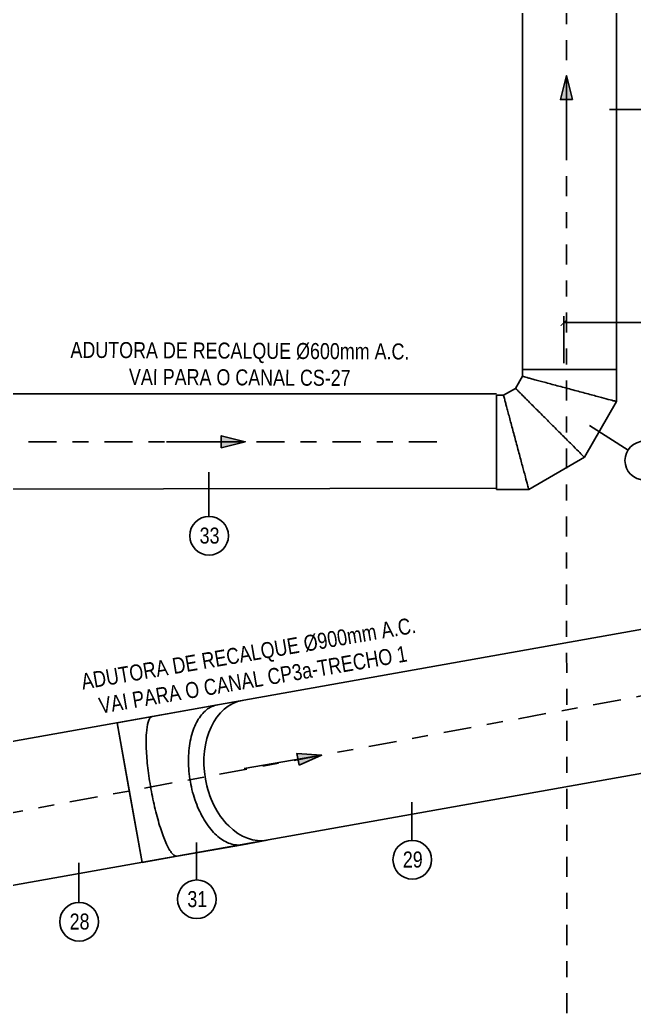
# Model space of a CAD drawing. Header units: feet. Extents: x 0 to 285190, y 0 to 9111369.
# Drawn here: x 285173.15 to 285176.99, y 9111348.76 to 9111354.97 of the extents above; entities that cross this region are included whole.
import ezdxf
from ezdxf import colors
from ezdxf.entities.mleader import LeaderData, LeaderLine
from ezdxf.enums import TextEntityAlignment as Align
from ezdxf.math import Vec2, Vec3

# ---------------------------------------------------------------- set-up
doc = ezdxf.new("R2010")
doc.units = ezdxf.units.FT
doc.header["$MEASUREMENT"] = 0
doc.linetypes.add('DASHDOT', pattern=[1, 0.5, -0.25, 0, -0.25])
doc.layers.get('0').update_dxf_attribs({"linetype": 'CONTINUOUS'})
doc.layers.get('DEFPOINTS').update_dxf_attribs({"linetype": 'CONTINUOUS'})
for name, color, linetype in [('ARQ_SENTIDO', 1, 'CONTINUOUS'), ('EIXO', 1, 'DASHDOT'), ('H-SA-DIM', 1, 'CONTINUOUS'), ('H-SA-EIXOS', 1, 'DASHDOT'), ('H-SA-TEXTO', 2, 'CONTINUOUS'), ('INDIC', 2, 'CONTINUOUS'), ('Top View-Ferro Fundido - JGS - K7(Esgoto)', 7, 'CONTINUOUS')]:
    doc.layers.add(name, color=color, linetype=linetype)
doc.styles.add('EGC_Arial_2.0mm', font='arial.ttf', dxfattribs={"width": 0.8, "height": 2})
doc.styles.get("Standard").update_dxf_attribs({"font": 'arial.ttf'})
doc.dimstyles.new('Copy of EGC_2.0mm', dxfattribs={"dimtxt": 0.1, "dimasz": 0.04, "dimexe": 0.04, "dimexo": 0.04, "dimgap": 0.04, "dimtad": 1, "dimzin": 1, "dimdsep": 46, "dimtxsty": 'Standard', "dimblk": 'ARCHTICK', "dimcen": 0, "dimclrd": 1, "dimclre": 1, "dimclrt": 2, "dimazin": 0, "dimtfac": 1, "dimtix": 1, "dimtmove": 1, "dimatfit": 3, "dimldrblk": 'NONE', "dimfxl": 0.002, "dimtolj": 1, "dimtzin": 0, "dimlwd": -1, "dimarcsym": 0})

# ---------------------------------------------------------------- blocks, each defined once
blk = doc.blocks.new('_ArchTick')
at = {"color": 0, "linetype": 'ByBlock', "const_width": 0.15}
blk.add_lwpolyline([(-0.5, -0.5), (0.5, 0.5)], dxfattribs=at)
blk = doc.blocks.new('*D1279')
at = {"layer": 'DEFPOINTS', "color": 0, "transparency": 16777216}
for p in [(285175.0229, 9111361.7352, 1109.8517), (285171.2614, 9111354.0871, 479.4766), (285173.0182, 9111354.0871)]:
    blk.add_point(p, dxfattribs=at)
at = {"layer": 'H-SA-DIM', "color": 1, "lineweight": -2, "transparency": 16777216}
for p, q in [((285174.9829, 9111361.7352), (285172.9782, 9111361.7352)), ((285171.3014, 9111354.0871), (285173.0582, 9111354.0871))]:
    blk.add_line(p, q, dxfattribs=at)
at = {"layer": 'H-SA-DIM', "color": 1, "transparency": 16777216}
blk.add_line((285173.0182, 9111361.7352), (285173.0182, 9111354.0871), dxfattribs=at)
at = {"layer": 'H-SA-DIM', "color": 1, "transparency": 16777216, "xscale": 0.04, "yscale": 0.04, "zscale": 0.04}
for p, rotation in [((285173.0182, 9111361.7352), 90), ((285173.0182, 9111354.0871), 270)]:
    blk.add_blockref('_ArchTick', p, dxfattribs=dict(at, rotation=rotation))
at = {"layer": 'H-SA-DIM', "color": 2, "transparency": 16777216, "insert": (285172.9271, 9111357.9112), "char_height": 0.1, "attachment_point": 5, "rotation": 90}
blk.add_mtext('\\A1;7.65', dxfattribs=at)
blk = doc.blocks.new('_None')
blk = doc.blocks.new('EGC-SETA SENTIDO DA TUBULAÇÃO')
h = blk.add_hatch(color=256)
h.dxf.hatch_style = 1
h.paths.add_polyline_path([(-3, 0.75), (0, 0), (-3, -0.75)])
blk.add_line((0, 0), (-9.84, 0))
blk.add_lwpolyline([(-3, 0.75), (0, 0), (-3, -0.75), (-3, 0.75)])
blk = doc.blocks.new('*D1307')
at = {"layer": 'DEFPOINTS', "color": 0, "transparency": 16777216}
for p in [(285176.5514, 9111353.0808), (285176.5514, 9111352.7888, 479.4766), (285179.7873, 9111351.986, 1431.4766)]:
    blk.add_point(p, dxfattribs=at)
at = {"layer": 'H-SA-DIM', "color": 1, "lineweight": -2, "transparency": 16777216}
for p, q in [((285176.5514, 9111352.8288), (285176.5514, 9111353.1208)), ((285179.7873, 9111352.026), (285179.7873, 9111353.1208))]:
    blk.add_line(p, q, dxfattribs=at)
at = {"layer": 'H-SA-DIM', "color": 1, "transparency": 16777216}
blk.add_line((285179.7873, 9111353.0808), (285176.5514, 9111353.0808), dxfattribs=at)
at = {"layer": 'H-SA-DIM', "color": 1, "transparency": 16777216, "xscale": 0.04, "yscale": 0.04, "zscale": 0.04, "rotation": 180}
blk.add_blockref('_ArchTick', (285176.5514, 9111353.0808), dxfattribs=at)
at = {"layer": 'H-SA-DIM', "color": 1, "transparency": 16777216, "xscale": 0.04, "yscale": 0.04, "zscale": 0.04}
blk.add_blockref('_ArchTick', (285179.7873, 9111353.0808), dxfattribs=at)
at = {"layer": 'H-SA-DIM', "color": 2, "transparency": 16777216, "insert": (285178.1693, 9111353.1719), "char_height": 0.1, "attachment_point": 5}
blk.add_mtext('\\A1;3.25', dxfattribs=at)

msp = doc.modelspace()

# ---------------------------------------------------------------- linework, layer by layer
at = {"layer": 'EIXO', "ltscale": 0.35, "elevation": 479.4766}
msp.add_lwpolyline([(285175.7565, 9111352.337), (285167.6651, 9111352.3371)], dxfattribs=at)
at = {"layer": 'H-SA-DIM'}
for p, q in [((285176.2921, 9111352.7888, 479.4766), (285176.2921, 9111355.888, 479.4766)), ((285176.8796, 9111355.888, 479.4766), (285176.8796, 9111352.7888, 479.4766)), ((285178.5382, 9111351.4342, 479.4766), (285171.8179, 9111350.2371, 479.4766)), ((285173.7599, 9111350.583, 479.4766), (285173.8377, 9111350.1463, 479.4766)), ((285173.7599, 9111350.583, 479.4766), (285173.8377, 9111350.1463, 479.4766))]:
    msp.add_line(p, q, dxfattribs=at)
at = {"layer": 'H-SA-EIXOS', "ltscale": 0.25, "elevation": 628.4196}
msp.add_lwpolyline([(285176.5638, 9111362.9198), (285176.571, 9111344.3391)], dxfattribs=at)
at = {"layer": 'INDIC', "color": 1, "linetype": 'Continuous'}
for p, q in [((285177.1394, 9111354.4112, 479.4766), (285176.8356, 9111354.4112, 479.4766)), ((285176.9519, 9111352.285, 479.4766), (285176.7107, 9111352.4395, 479.4766)), ((285174.332, 9111351.8706, 479.4766), (285174.332, 9111352.1465, 479.4766)), ((285175.6014, 9111349.8479, 479.4766), (285175.6014, 9111350.0862, 479.4766)), ((285174.2554, 9111349.6009, 1431.4766), (285174.2554, 9111349.8344, 1431.4766)), ((285173.52, 9111349.4608, 479.4766), (285173.52, 9111349.7074, 479.4766))]:
    msp.add_line(p, q, dxfattribs=at)
for centre in [(285177.0535, 9111352.2198, 479.4766), (285174.3345, 9111351.7499, 479.4766), (285175.6039, 9111349.7272, 479.4766), (285174.2579, 9111349.4802, 1431.4766), (285173.5225, 9111349.3401, 479.4766)]:
    msp.add_circle(centre, 0.1207, dxfattribs=at)
at = {"layer": 'Top View-Ferro Fundido - JGS - K7(Esgoto)', "color": 1, "linetype": 'ByBlock', "lineweight": -2}
for p, q in [((285176.2921, 9111352.7888, 479.4766), (285176.2921, 9111352.7456, 479.4766)), ((285176.293, 9111352.7888, 479.4766), (285176.2921, 9111352.7888, 479.4766)), ((285176.8796, 9111352.7888, 479.4766), (285176.2921, 9111352.7888, 479.4766)), ((285176.2957, 9111352.7888, 479.4766), (285176.293, 9111352.7888, 479.4766)), ((285176.3002, 9111352.7888, 479.4766), (285176.2957, 9111352.7888, 479.4766)), ((285176.3065, 9111352.7888, 479.4766), (285176.3002, 9111352.7888, 479.4766)), ((285176.3145, 9111352.7888, 479.4766), (285176.3065, 9111352.7888, 479.4766)), ((285176.3241, 9111352.7888, 479.4766), (285176.3145, 9111352.7888, 479.4766)), ((285176.3354, 9111352.7888, 479.4766), (285176.3241, 9111352.7888, 479.4766)), ((285176.3482, 9111352.7888, 479.4766), (285176.3354, 9111352.7888, 479.4766)), ((285176.3625, 9111352.7888, 479.4766), (285176.3482, 9111352.7888, 479.4766)), ((285176.3782, 9111352.7888, 479.4766), (285176.3625, 9111352.7888, 479.4766)), ((285176.3951, 9111352.7888, 479.4766), (285176.3782, 9111352.7888, 479.4766)), ((285176.4132, 9111352.7888, 479.4766), (285176.3951, 9111352.7888, 479.4766)), ((285176.4324, 9111352.7888, 479.4766), (285176.4132, 9111352.7888, 479.4766)), ((285176.4525, 9111352.7888, 479.4766), (285176.4324, 9111352.7888, 479.4766)), ((285176.4734, 9111352.7888, 479.4766), (285176.4525, 9111352.7888, 479.4766)), ((285176.4951, 9111352.7888, 479.4766), (285176.4734, 9111352.7888, 479.4766)), ((285176.5173, 9111352.7888, 479.4766), (285176.4951, 9111352.7888, 479.4766)), ((285176.5399, 9111352.7888, 479.4766), (285176.5173, 9111352.7888, 479.4766)), ((285176.5628, 9111352.7888, 479.4766), (285176.5399, 9111352.7888, 479.4766)), ((285176.5859, 9111352.7888, 479.4766), (285176.5628, 9111352.7888, 479.4766)), ((285176.6089, 9111352.7888, 479.4766), (285176.5859, 9111352.7888, 479.4766)), ((285176.6318, 9111352.7888, 479.4766), (285176.6089, 9111352.7888, 479.4766)), ((285176.6544, 9111352.7888, 479.4766), (285176.6318, 9111352.7888, 479.4766)), ((285176.6766, 9111352.7888, 479.4766), (285176.6544, 9111352.7888, 479.4766)), ((285176.6983, 9111352.7888, 479.4766), (285176.6766, 9111352.7888, 479.4766)), ((285176.7192, 9111352.7888, 479.4766), (285176.6983, 9111352.7888, 479.4766)), ((285176.7393, 9111352.7888, 479.4766), (285176.7192, 9111352.7888, 479.4766)), ((285176.7585, 9111352.7888, 479.4766), (285176.7393, 9111352.7888, 479.4766)), ((285176.7766, 9111352.7888, 479.4766), (285176.7585, 9111352.7888, 479.4766)), ((285176.7936, 9111352.7888, 479.4766), (285176.7766, 9111352.7888, 479.4766)), ((285176.8092, 9111352.7888, 479.4766), (285176.7936, 9111352.7888, 479.4766)), ((285176.8235, 9111352.7888, 479.4766), (285176.8092, 9111352.7888, 479.4766)), ((285176.8363, 9111352.7888, 479.4766), (285176.8235, 9111352.7888, 479.4766)), ((285176.8476, 9111352.7888, 479.4766), (285176.8363, 9111352.7888, 479.4766)), ((285176.8572, 9111352.7888, 479.4766), (285176.8476, 9111352.7888, 479.4766)), ((285176.8652, 9111352.7888, 479.4766), (285176.8572, 9111352.7888, 479.4766)), ((285176.8715, 9111352.7888, 479.4766), (285176.8652, 9111352.7888, 479.4766)), ((285176.876, 9111352.7888, 479.4766), (285176.8715, 9111352.7888, 479.4766)), ((285176.8787, 9111352.7888, 479.4766), (285176.876, 9111352.7888, 479.4766)), ((285176.8796, 9111352.7888, 479.4766), (285176.8787, 9111352.7888, 479.4766)), ((285176.8796, 9111352.5881, 479.4766), (285176.8796, 9111352.7888, 479.4766)), ((285176.2921, 9111352.7456, 479.4766), (285176.2488, 9111352.6706, 479.4766)), ((285176.2488, 9111352.6706, 479.4766), (285176.1739, 9111352.6273, 479.4766)), ((285171.5614, 9111352.6371, 479.4766), (285176.1306, 9111352.6371, 479.4766)), ((285176.1739, 9111352.6273, 479.4766), (285176.1306, 9111352.6273, 479.4766)), ((285176.1306, 9111352.6273, 479.4766), (285176.1306, 9111352.0398, 479.4766)), ((285176.1306, 9111352.6273, 479.4766), (285176.1306, 9111352.6264, 479.4766)), ((285176.1306, 9111352.6264, 479.4766), (285176.1306, 9111352.6237, 479.4766)), ((285176.1306, 9111352.6237, 479.4766), (285176.1306, 9111352.6192, 479.4766)), ((285176.1306, 9111352.6192, 479.4766), (285176.1306, 9111352.6129, 479.4766)), ((285176.1306, 9111352.6129, 479.4766), (285176.1306, 9111352.6049, 479.4766)), ((285176.1306, 9111352.6049, 479.4766), (285176.1306, 9111352.5953, 479.4766)), ((285176.1306, 9111352.5953, 479.4766), (285176.1306, 9111352.584, 479.4766)), ((285176.1306, 9111352.584, 479.4766), (285176.1306, 9111352.5712, 479.4766)), ((285176.6789, 9111352.2405, 479.4766), (285176.8796, 9111352.5881, 479.4766)), ((285176.1306, 9111352.5712, 479.4766), (285176.1306, 9111352.5569, 479.4766)), ((285176.1306, 9111352.5569, 479.4766), (285176.1306, 9111352.5413, 479.4766)), ((285176.1306, 9111352.5413, 479.4766), (285176.1306, 9111352.5243, 479.4766)), ((285176.1306, 9111352.5243, 479.4766), (285176.1306, 9111352.5062, 479.4766)), ((285176.1306, 9111352.5062, 479.4766), (285176.1306, 9111352.487, 479.4766)), ((285176.1306, 9111352.487, 479.4766), (285176.1306, 9111352.4669, 479.4766)), ((285176.1306, 9111352.4669, 479.4766), (285176.1306, 9111352.446, 479.4766)), ((285176.1306, 9111352.446, 479.4766), (285176.1306, 9111352.4243, 479.4766)), ((285176.1306, 9111352.4243, 479.4766), (285176.1306, 9111352.4021, 479.4766)), ((285176.1306, 9111352.4021, 479.4766), (285176.1306, 9111352.3795, 479.4766)), ((285176.1306, 9111352.3795, 479.4766), (285176.1306, 9111352.3566, 479.4766)), ((285176.1306, 9111352.3566, 479.4766), (285176.1306, 9111352.3336, 479.4766)), ((285176.1306, 9111352.3336, 479.4766), (285176.1306, 9111352.3105, 479.4766)), ((285176.1306, 9111352.3105, 479.4766), (285176.1306, 9111352.2876, 479.4766)), ((285176.1306, 9111352.2876, 479.4766), (285176.1306, 9111352.265, 479.4766)), ((285176.1306, 9111352.2649, 479.4766), (285176.1306, 9111352.2428, 479.4766)), ((285176.1306, 9111352.2428, 479.4766), (285176.1306, 9111352.2212, 479.4766)), ((285176.1306, 9111352.2212, 479.4766), (285176.1306, 9111352.2002, 479.4766)), ((285176.3313, 9111352.0398, 479.4766), (285176.6789, 9111352.2405, 479.4766)), ((285176.1306, 9111352.2002, 479.4766), (285176.1306, 9111352.1801, 479.4766)), ((285176.1306, 9111352.1801, 479.4766), (285176.1306, 9111352.1609, 479.4766)), ((285176.1306, 9111352.1609, 479.4766), (285176.1306, 9111352.1428, 479.4766)), ((285176.1306, 9111352.1428, 479.4766), (285176.1306, 9111352.1259, 479.4766)), ((285176.1306, 9111352.1259, 479.4766), (285176.1306, 9111352.1102, 479.4766)), ((285176.1306, 9111352.1102, 479.4766), (285176.1306, 9111352.0959, 479.4766)), ((285176.1306, 9111352.0959, 479.4766), (285176.1306, 9111352.0831, 479.4766)), ((285176.1306, 9111352.0831, 479.4766), (285176.1306, 9111352.0718, 479.4766)), ((285171.5614, 9111352.0371, 479.4766), (285176.1306, 9111352.0479, 479.4766)), ((285176.1306, 9111352.0718, 479.4766), (285176.1306, 9111352.0622, 479.4766)), ((285176.1306, 9111352.0622, 479.4766), (285176.1306, 9111352.0542, 479.4766)), ((285176.1306, 9111352.0542, 479.4766), (285176.1306, 9111352.0479, 479.4766)), ((285176.1306, 9111352.0479, 479.4766), (285176.1306, 9111352.0434, 479.4766)), ((285176.1306, 9111352.0434, 479.4766), (285176.1306, 9111352.0407, 479.4766)), ((285176.1306, 9111352.0407, 479.4766), (285176.1306, 9111352.0398, 479.4766)), ((285176.1306, 9111352.0398, 479.4766), (285176.3313, 9111352.0398, 479.4766))]:
    msp.add_line(p, q, dxfattribs=at)
for points in [[(285176.8796, 9111352.5881, 479.4766), (285176.8796, 9111352.5881, 479.4766), (285176.8708, 9111352.5905, 479.4766), (285176.8322, 9111352.6008, 479.4766), (285176.7717, 9111352.617, 479.4766), (285176.7076, 9111352.6342, 479.4766), (285176.6515, 9111352.6493, 479.4766), (285176.6079, 9111352.661, 479.4766), (285176.5638, 9111352.6728, 479.4766), (285176.5202, 9111352.6844, 479.4766), (285176.4781, 9111352.6957, 479.4766), (285176.4384, 9111352.7064, 479.4766), (285176.402, 9111352.7161, 479.4766), (285176.3697, 9111352.7248, 479.4766), (285176.3423, 9111352.7321, 479.4766), (285176.3202, 9111352.738, 479.4766), (285176.3041, 9111352.7423, 479.4766), (285176.2943, 9111352.745, 479.4766), (285176.2921, 9111352.7456, 479.4766), (285176.2921, 9111352.7456, 479.4766)], [(285176.6789, 9111352.2405, 479.4766), (285176.6789, 9111352.2405, 479.4766), (285176.6724, 9111352.247, 479.4766), (285176.6442, 9111352.2752, 479.4766), (285176.5999, 9111352.3195, 479.4766), (285176.553, 9111352.3664, 479.4766), (285176.5119, 9111352.4075, 479.4766), (285176.48, 9111352.4394, 479.4766), (285176.4477, 9111352.4717, 479.4766), (285176.4158, 9111352.5036, 479.4766), (285176.385, 9111352.5344, 479.4766), (285176.3559, 9111352.5635, 479.4766), (285176.3293, 9111352.5901, 479.4766), (285176.3056, 9111352.6138, 479.4766), (285176.2855, 9111352.6339, 479.4766), (285176.2694, 9111352.65, 479.4766), (285176.2576, 9111352.6618, 479.4766), (285176.2504, 9111352.669, 479.4766), (285176.2488, 9111352.6706, 479.4766), (285176.2488, 9111352.6706, 479.4766)], [(285176.3313, 9111352.0398, 479.4766), (285176.3313, 9111352.0398, 479.4766), (285176.3289, 9111352.0487, 479.4766), (285176.3186, 9111352.0872, 479.4766), (285176.3024, 9111352.1477, 479.4766), (285176.2852, 9111352.2118, 479.4766), (285176.2701, 9111352.268, 479.4766), (285176.2585, 9111352.3115, 479.4766), (285176.2467, 9111352.3556, 479.4766), (285176.235, 9111352.3992, 479.4766), (285176.2237, 9111352.4413, 479.4766), (285176.2131, 9111352.481, 479.4766), (285176.2033, 9111352.5174, 479.4766), (285176.1946, 9111352.5497, 479.4766), (285176.1873, 9111352.5772, 479.4766), (285176.1814, 9111352.5992, 479.4766), (285176.1771, 9111352.6153, 479.4766), (285176.1744, 9111352.6251, 479.4766), (285176.1739, 9111352.6273, 479.4766), (285176.1739, 9111352.6273, 479.4766)]]:
    msp.add_open_spline(points, degree=3, knots=[0, 0, 0, 0, 0.095238, 0.190476, 0.285714, 0.380952, 0.428571, 0.47619, 0.52381, 0.571429, 0.619048, 0.666667, 0.714286, 0.761905, 0.809524, 0.857143, 0.904762, 0.952381, 1, 1, 1, 1], dxfattribs=at)

# ---------------------------------------------------------------- block references
at = {"layer": 'ARQ_SENTIDO'}
for p, xscale, yscale, zscale, rotation in [((285174.5609, 9111352.3368, 479.4766), -0.05000000000000001, 0.05000000000000001, -0.05000000000000001, 180), ((285175.0378, 9111350.3796, 479.4766), 0.05, -0.05, -0.05, 9.673950577581424)]:
    msp.add_blockref('EGC-SETA SENTIDO DA TUBULAÇÃO', p, dxfattribs=dict(at, xscale=xscale, yscale=yscale, zscale=zscale, rotation=rotation))

# ---------------------------------------------------------------- texts
at = {"layer": 'H-SA-TEXTO', "color": 2, "insert": (285174.5261, 9111352.6877, 479.4766), "char_height": 0.1, "width": 2.110604, "attachment_point": 8, "rotation": 359.7131, "style": 'EGC_Arial_2.0mm', "bg_fill": 3, "box_fill_scale": 1, "bg_fill_color": 256, "bg_fill_transparency": 0}
msp.add_mtext('ADUTORA DE RECALQUE %%C600mm A.C.^JVAI PARA O CANAL CS-27', dxfattribs=at)
at = {"layer": 'INDIC', "color": 2, "style": 'EGC_Arial_2.0mm', "width": 0.8}
for s, p in [('33', (285174.3375, 9111351.7513, 479.4766)), ('29', (285175.6069, 9111349.7285, 479.4766)), ('31', (285174.2609, 9111349.4815, 1431.4766)), ('28', (285173.5255, 9111349.3414, 479.4766))]:
    msp.add_text(s, height=0.1, dxfattribs=at).set_placement(p, align=Align.MIDDLE_CENTER)

# ---------------------------------------------------------------- dimensions: what is measured, and where the dimension line sits
at = {"layer": 'H-SA-DIM'}
dim = msp.add_linear_dim(base=(285173.0182, 9111354.0871), p1=(285175.0229, 9111361.7352, 1109.8517), p2=(285171.2614, 9111354.0871, 479.4766), angle=90, dimstyle='Copy of EGC_2.0mm', dxfattribs=at)
dim.commit()
dim.dimension.update_dxf_attribs({"geometry": '*D1279', "text_midpoint": (285172.9271, 9111357.9112)})

# ---------------------------------------------------------------- next in the draw order: texts
at = {"layer": 'H-SA-TEXTO', "color": 2, "insert": (285174.6171, 9111350.8012, 1431.4766), "char_height": 0.1, "width": 2.241671, "attachment_point": 8, "rotation": 9.67401, "style": 'EGC_Arial_2.0mm', "bg_fill": 3, "box_fill_scale": 1, "bg_fill_color": 256, "bg_fill_transparency": 0}
msp.add_mtext('ADUTORA DE RECALQUE %%C900mm A.C.^JVAI PARA O CANAL CP3a-TRECHO 1', dxfattribs=at)

# ---------------------------------------------------------------- next in the draw order: leaders
at = {"layer": 'H-SA-TEXTO'}
ml = msp.add_multileader_mtext('Standard', dxfattribs=at)
ml.set_content('CANAL CP3a-TRECHO 1', color=2, style='EGC_Arial_2.0mm')
ml.set_leader_properties(color=1, linetype='ByLayer', lineweight=-1)
ml.set_arrow_properties(name='NONE')
ml.build(insert=Vec2(0, 0))
ml.multileader.update_dxf_attribs({"text_left_attachment_type": 2, "text_right_attachment_type": 2, "dogleg_length": 1.9819, "arrow_head_size": 0.075, "scale": 0.05})
ctx = ml.context
ctx.base_point, ctx.scale, ctx.char_height, ctx.arrow_head_size, ctx.landing_gap_size, ctx.plane_origin, ctx.plane_x_axis, ctx.plane_y_axis = Vec3(285185.2065, 9111349.7495, 1431.4766), 0.05, 0.1, 0.075, 0.05, Vec3(285571.5813, 9111286.4617, 1431.4766), Vec3(-0.999987, 0.005007), Vec3(-0.005007, -0.999987)
ctx.left_attachment, ctx.right_attachment, ctx.text_align_type = 2, 2, 1
notes = []
notes.append((ctx, [(0, (0, 0, 0), (0, 0), (1, 0), 1, [])]))
ctx.mtext.insert, ctx.mtext.text_direction, ctx.mtext.rotation, ctx.mtext.width, ctx.mtext.defined_height, ctx.mtext.alignment, ctx.mtext.flow_direction = Vec3(285184.527, 9111349.8046, 1431.4766), Vec3(0.999987, -0.005007), 6.278178, 1.426802, 0.2824, 2, 5
ctx.mtext.has_bg_fill, ctx.mtext.bg_color, ctx.mtext.bg_scale_factor, ctx.mtext.bg_transparency, ctx.mtext.use_window_bg_color = 1, -1073741824, 1, 0, 1
for ctx, leaders in notes:
    for number, flags, end, landing, length, lines in leaders:
        leader = LeaderData()
        leader.index, (leader.has_last_leader_line, leader.has_dogleg_vector, leader.attachment_direction) = number, flags
        leader.last_leader_point, leader.dogleg_vector, leader.dogleg_length = Vec3(end), Vec3(landing), length
        for number, points, colour, breaks in lines:
            line = LeaderLine()
            line.index, line.vertices, line.color, line.breaks = number, Vec3.list(points), colors.encode_raw_color(colour), breaks
            leader.lines.append(line)
        ctx.leaders.append(leader)

# ---------------------------------------------------------------- next in the draw order: linework, layer by layer
at = {"layer": 'EIXO', "ltscale": 0.35, "elevation": 479.4766}
msp.add_lwpolyline([(285179.9709, 9111350.9862), (285178.3074, 9111350.9862), (285171.844, 9111349.7871), (285167.6651, 9111349.7874)], dxfattribs=at)
at = {"layer": 'H-SA-DIM'}
for p, q in [((285174.5427, 9111350.7225, 479.4766), (285174.387, 9111350.6947, 479.4766)), ((285174.387, 9111350.6947, 479.4766), (285173.9801, 9111350.6223, 479.4766)), ((285173.9801, 9111350.6223, 479.4766), (285173.7599, 9111350.583, 479.4766)), ((285174.5426, 9111349.8213, 479.4766), (285174.6983, 9111349.849, 479.4766)), ((285174.1357, 9111349.7488, 479.4766), (285174.5426, 9111349.8213, 479.4766))]:
    msp.add_line(p, q, dxfattribs=at)
for start_param, end_param in [(0, 1.570796), (0, 1.570796), (1.570796, 3.141593), (1.570796, 3.141593)]:
    msp.add_ellipse((285174.6205, 9111350.2857, 479.4766), major_axis=(-0.0778, 0.4367), ratio=0.707107, start_param=start_param, end_param=end_param, dxfattribs=at)
for points, knots in [([(285174.2174, 9111350.2139, 1431.4766), (285174.2097, 9111350.2575, 1431.4766), (285174.2016, 9111350.3459, 1431.4766), (285174.2129, 9111350.4708, 1431.4766), (285174.2465, 9111350.5767, 1431.4766), (285174.2907, 9111350.6414, 1431.4766), (285174.3334, 9111350.6755, 1431.4766), (285174.3626, 9111350.6891, 1431.4766), (285174.3809, 9111350.6936, 1431.4766), (285174.387, 9111350.6947, 1431.4766)], [0, 0, 0, 0, 0.0952381, 0.1904762, 0.2857143, 0.3809524, 0.4285714, 0.4761905, 0.5, 0.5, 0.5, 0.5]), ([(285173.971, 9111350.1701, 1431.4766), (285173.9633, 9111350.2136, 1431.4766), (285173.9504, 9111350.3012, 1431.4766), (285173.9406, 9111350.4223, 1431.4766), (285173.9412, 9111350.5223, 1431.4766), (285173.9504, 9111350.5807, 1431.4766), (285173.9624, 9111350.6094, 1431.4766), (285173.9717, 9111350.6195, 1431.4766), (285173.978, 9111350.6219, 1431.4766), (285173.9801, 9111350.6223, 1431.4766)], [0, 0, 0, 0, 0.0952381, 0.1904762, 0.2857143, 0.3809524, 0.4285714, 0.4761905, 0.5, 0.5, 0.5, 0.5]), ([(285174.1357, 9111349.7488, 1431.4766), (285174.1335, 9111349.7484, 1431.4766), (285174.1268, 9111349.7485, 1431.4766), (285174.1146, 9111349.7547, 1431.4766), (285174.0988, 9111349.7718, 1431.4766), (285174.0819, 9111349.7981, 1431.4766), (285174.0646, 9111349.8331, 1431.4766), (285174.0471, 9111349.876, 1431.4766), (285174.0299, 9111349.9258, 1431.4766), (285174.0132, 9111349.9813, 1431.4766), (285173.9976, 9111350.0415, 1431.4766), (285173.9833, 9111350.1048, 1431.4766), (285173.9749, 9111350.1483, 1431.4766), (285173.971, 9111350.1701, 1431.4766)], [0.5, 0.5, 0.5, 0.5, 0.5238095, 0.5714286, 0.6190476, 0.6666667, 0.7142857, 0.7619048, 0.8095238, 0.8571429, 0.9047619, 0.952381, 1, 1, 1, 1]), ([(285174.5426, 9111349.8213, 1431.4766), (285174.5364, 9111349.8202, 1431.4766), (285174.5177, 9111349.8181, 1431.4766), (285174.4857, 9111349.8208, 1431.4766), (285174.4468, 9111349.8338, 1431.4766), (285174.4083, 9111349.8563, 1431.4766), (285174.371, 9111349.8877, 1431.4766), (285174.3359, 9111349.9274, 1431.4766), (285174.3036, 9111349.9745, 1431.4766), (285174.275, 9111350.028, 1431.4766), (285174.2506, 9111350.0865, 1431.4766), (285174.2309, 9111350.1489, 1431.4766), (285174.2213, 9111350.1922, 1431.4766), (285174.2174, 9111350.2139, 1431.4766)], [0.5, 0.5, 0.5, 0.5, 0.5238095, 0.5714286, 0.6190476, 0.6666667, 0.7142857, 0.7619048, 0.8095238, 0.8571429, 0.9047619, 0.952381, 1, 1, 1, 1])]:
    msp.add_open_spline(points, degree=3, knots=knots, dxfattribs=at)

# ---------------------------------------------------------------- next in the draw order: leaders
at = {"layer": 'H-SA-TEXTO'}
ml = msp.add_multileader_mtext('Standard', dxfattribs=at)
ml.set_content('CÂMARA DE DESCARGA', color=2, style='EGC_Arial_2.0mm')
ml.set_leader_properties(color=1, linetype='ByLayer', lineweight=-1)
ml.set_arrow_properties(name='NONE')
ml.build(insert=Vec2(0, 0))
ml.multileader.update_dxf_attribs({"text_left_attachment_type": 2, "text_right_attachment_type": 2, "dogleg_length": 1.9819, "arrow_head_size": 0.075, "scale": 0.05})
ctx = ml.context
ctx.base_point, ctx.scale, ctx.char_height, ctx.arrow_head_size, ctx.landing_gap_size, ctx.plane_origin, ctx.plane_x_axis, ctx.plane_y_axis = Vec3(285183.0677, 9111348.6591, 1431.4766), 0.05, 0.1, 0.075, 0.05, Vec3(285252.4569, 9111727.8384, 1431.4766), Vec3(0.005007, 0.999987), Vec3(-0.999987, 0.005007)
ctx.left_attachment, ctx.right_attachment, ctx.text_align_type = 2, 2, 1
notes = []
notes.append((ctx, [(0, (0, 0, 0), (0, 0), (1, 0), 1, [])]))
ctx.mtext.insert, ctx.mtext.text_direction, ctx.mtext.rotation, ctx.mtext.width, ctx.mtext.defined_height, ctx.mtext.alignment, ctx.mtext.flow_direction = Vec3(285183.0078, 9111349.368, 1431.4766), Vec3(0.005007, 0.999987), 1.565789, 1.322834, 0.2562, 2, 5
ctx.mtext.has_bg_fill, ctx.mtext.bg_color, ctx.mtext.bg_scale_factor, ctx.mtext.bg_transparency, ctx.mtext.use_window_bg_color = 1, -1073741824, 1, 0, 1
for ctx, leaders in notes:
    for number, flags, end, landing, length, lines in leaders:
        leader = LeaderData()
        leader.index, (leader.has_last_leader_line, leader.has_dogleg_vector, leader.attachment_direction) = number, flags
        leader.last_leader_point, leader.dogleg_vector, leader.dogleg_length = Vec3(end), Vec3(landing), length
        for number, points, colour, breaks in lines:
            line = LeaderLine()
            line.index, line.vertices, line.color, line.breaks = number, Vec3.list(points), colors.encode_raw_color(colour), breaks
            leader.lines.append(line)
        ctx.leaders.append(leader)

# ---------------------------------------------------------------- next in the draw order: linework, layer by layer
at = {"layer": 'H-SA-DIM'}
for p, q in [((285171.8179, 9111349.3371, 479.4766), (285178.5382, 9111350.5342, 479.4766)), ((285173.9155, 9111349.7096, 479.4766), (285173.7599, 9111350.583, 479.4766)), ((285173.8377, 9111350.1463, 479.4766), (285173.9155, 9111349.7096, 479.4766)), ((285173.8377, 9111350.1463, 479.4766), (285173.9155, 9111349.7096, 479.4766)), ((285173.9155, 9111349.7096, 479.4766), (285174.1357, 9111349.7488, 479.4766))]:
    msp.add_line(p, q, dxfattribs=at)

# ---------------------------------------------------------------- next in the draw order: leaders
at = {"layer": 'H-SA-TEXTO'}
ml = msp.add_multileader_mtext('Standard', dxfattribs=at)
ml.set_content('CANAL CS-27', color=2, style='EGC_Arial_2.0mm')
ml.set_leader_properties(color=1, linetype='ByLayer', lineweight=-1)
ml.set_arrow_properties(name='NONE')
ml.build(insert=Vec2(0, 0))
ml.multileader.update_dxf_attribs({"text_left_attachment_type": 2, "text_right_attachment_type": 2, "dogleg_length": 1.9819, "arrow_head_size": 0.075, "scale": 0.05})
ctx = ml.context
ctx.base_point, ctx.scale, ctx.char_height, ctx.arrow_head_size, ctx.landing_gap_size, ctx.plane_origin, ctx.plane_x_axis, ctx.plane_y_axis = Vec3(285176.4321, 9111365.0546, 1588.05), 0.05, 0.1, 0.075, 0.05, Vec3(285113.8894, 9111744.9167, 1588.05), Vec3(-0.005007, 0.999987), Vec3(-0.999987, -0.005007)
ctx.left_attachment, ctx.right_attachment, ctx.text_align_type = 2, 2, 1
notes = []
notes.append((ctx, [(0, (0, 0, 0), (0, 0), (1, 0), 1, [])]))
ctx.mtext.insert, ctx.mtext.text_direction, ctx.mtext.rotation, ctx.mtext.width, ctx.mtext.defined_height, ctx.mtext.alignment, ctx.mtext.flow_direction = Vec3(285176.3784, 9111365.4593, 1588.05), Vec3(-0.005007, 0.999987), 1.575804, 1.318874, 1.047, 2, 5
ctx.mtext.has_bg_fill, ctx.mtext.bg_color, ctx.mtext.bg_scale_factor, ctx.mtext.bg_transparency, ctx.mtext.use_window_bg_color = 1, -1073741824, 1, 0, 1
for ctx, leaders in notes:
    for number, flags, end, landing, length, lines in leaders:
        leader = LeaderData()
        leader.index, (leader.has_last_leader_line, leader.has_dogleg_vector, leader.attachment_direction) = number, flags
        leader.last_leader_point, leader.dogleg_vector, leader.dogleg_length = Vec3(end), Vec3(landing), length
        for number, points, colour, breaks in lines:
            line = LeaderLine()
            line.index, line.vertices, line.color, line.breaks = number, Vec3.list(points), colors.encode_raw_color(colour), breaks
            leader.lines.append(line)
        ctx.leaders.append(leader)

# ---------------------------------------------------------------- next in the draw order: leaders
ml = msp.add_multileader_mtext('Standard', dxfattribs=at)
ml.set_content('CÂMARA DE DESCARGA', color=2, style='EGC_Arial_2.0mm')
ml.set_leader_properties(color=1, linetype='ByLayer', lineweight=-1)
ml.set_arrow_properties(name='NONE')
ml.build(insert=Vec2(0, 0))
ml.multileader.update_dxf_attribs({"text_left_attachment_type": 2, "text_right_attachment_type": 2, "dogleg_length": 1.9819, "arrow_head_size": 0.075, "scale": 0.05})
ctx = ml.context
ctx.base_point, ctx.scale, ctx.char_height, ctx.arrow_head_size, ctx.landing_gap_size, ctx.plane_origin, ctx.plane_x_axis, ctx.plane_y_axis = Vec3(285175.9573, 9111362.3665, 1588.05), 0.05, 0.1, 0.075, 0.05, Vec3(285555.1366, 9111425.7703, 1588.05), Vec3(0.999987, 0.005007), Vec3(-0.005007, 0.999987)
ctx.left_attachment, ctx.right_attachment, ctx.text_align_type = 2, 2, 1
notes = []
notes.append((ctx, [(0, (0, 0, 0), (0, 0), (1, 0), 1, [])]))
ctx.mtext.insert, ctx.mtext.text_direction, ctx.mtext.rotation, ctx.mtext.width, ctx.mtext.defined_height, ctx.mtext.alignment, ctx.mtext.flow_direction = Vec3(285176.6656, 9111362.4336, 1588.05), Vec3(0.999987, 0.005007), 0.005007, 1.322834, 0.2562, 2, 5
ctx.mtext.has_bg_fill, ctx.mtext.bg_color, ctx.mtext.bg_scale_factor, ctx.mtext.bg_transparency, ctx.mtext.use_window_bg_color = 1, -1073741824, 1, 0, 1
for ctx, leaders in notes:
    for number, flags, end, landing, length, lines in leaders:
        leader = LeaderData()
        leader.index, (leader.has_last_leader_line, leader.has_dogleg_vector, leader.attachment_direction) = number, flags
        leader.last_leader_point, leader.dogleg_vector, leader.dogleg_length = Vec3(end), Vec3(landing), length
        for number, points, colour, breaks in lines:
            line = LeaderLine()
            line.index, line.vertices, line.color, line.breaks = number, Vec3.list(points), colors.encode_raw_color(colour), breaks
            leader.lines.append(line)
        ctx.leaders.append(leader)

# ---------------------------------------------------------------- next in the draw order: block references
at = {"layer": 'ARQ_SENTIDO', "xscale": -0.05000000000000001, "yscale": 0.05000000000000001, "zscale": -0.05000000000000001, "rotation": 270}
msp.add_blockref('EGC-SETA SENTIDO DA TUBULAÇÃO', (285176.5672, 9111354.6237, 628.4196), dxfattribs=at)

# ---------------------------------------------------------------- next in the draw order: dimensions: what is measured, and where the dimension line sits
at = {"layer": 'H-SA-DIM'}
dim = msp.add_linear_dim(base=(285176.5514, 9111353.0808), p1=(285179.7873, 9111351.986, 1431.4766), p2=(285176.5514, 9111352.7888, 479.4766), text='3.25', dimstyle='Copy of EGC_2.0mm', dxfattribs=at)
dim.commit()
dim.dimension.update_dxf_attribs({"geometry": '*D1307', "text_midpoint": (285178.1693, 9111353.1719)})

doc.saveas('drawing.dxf')
